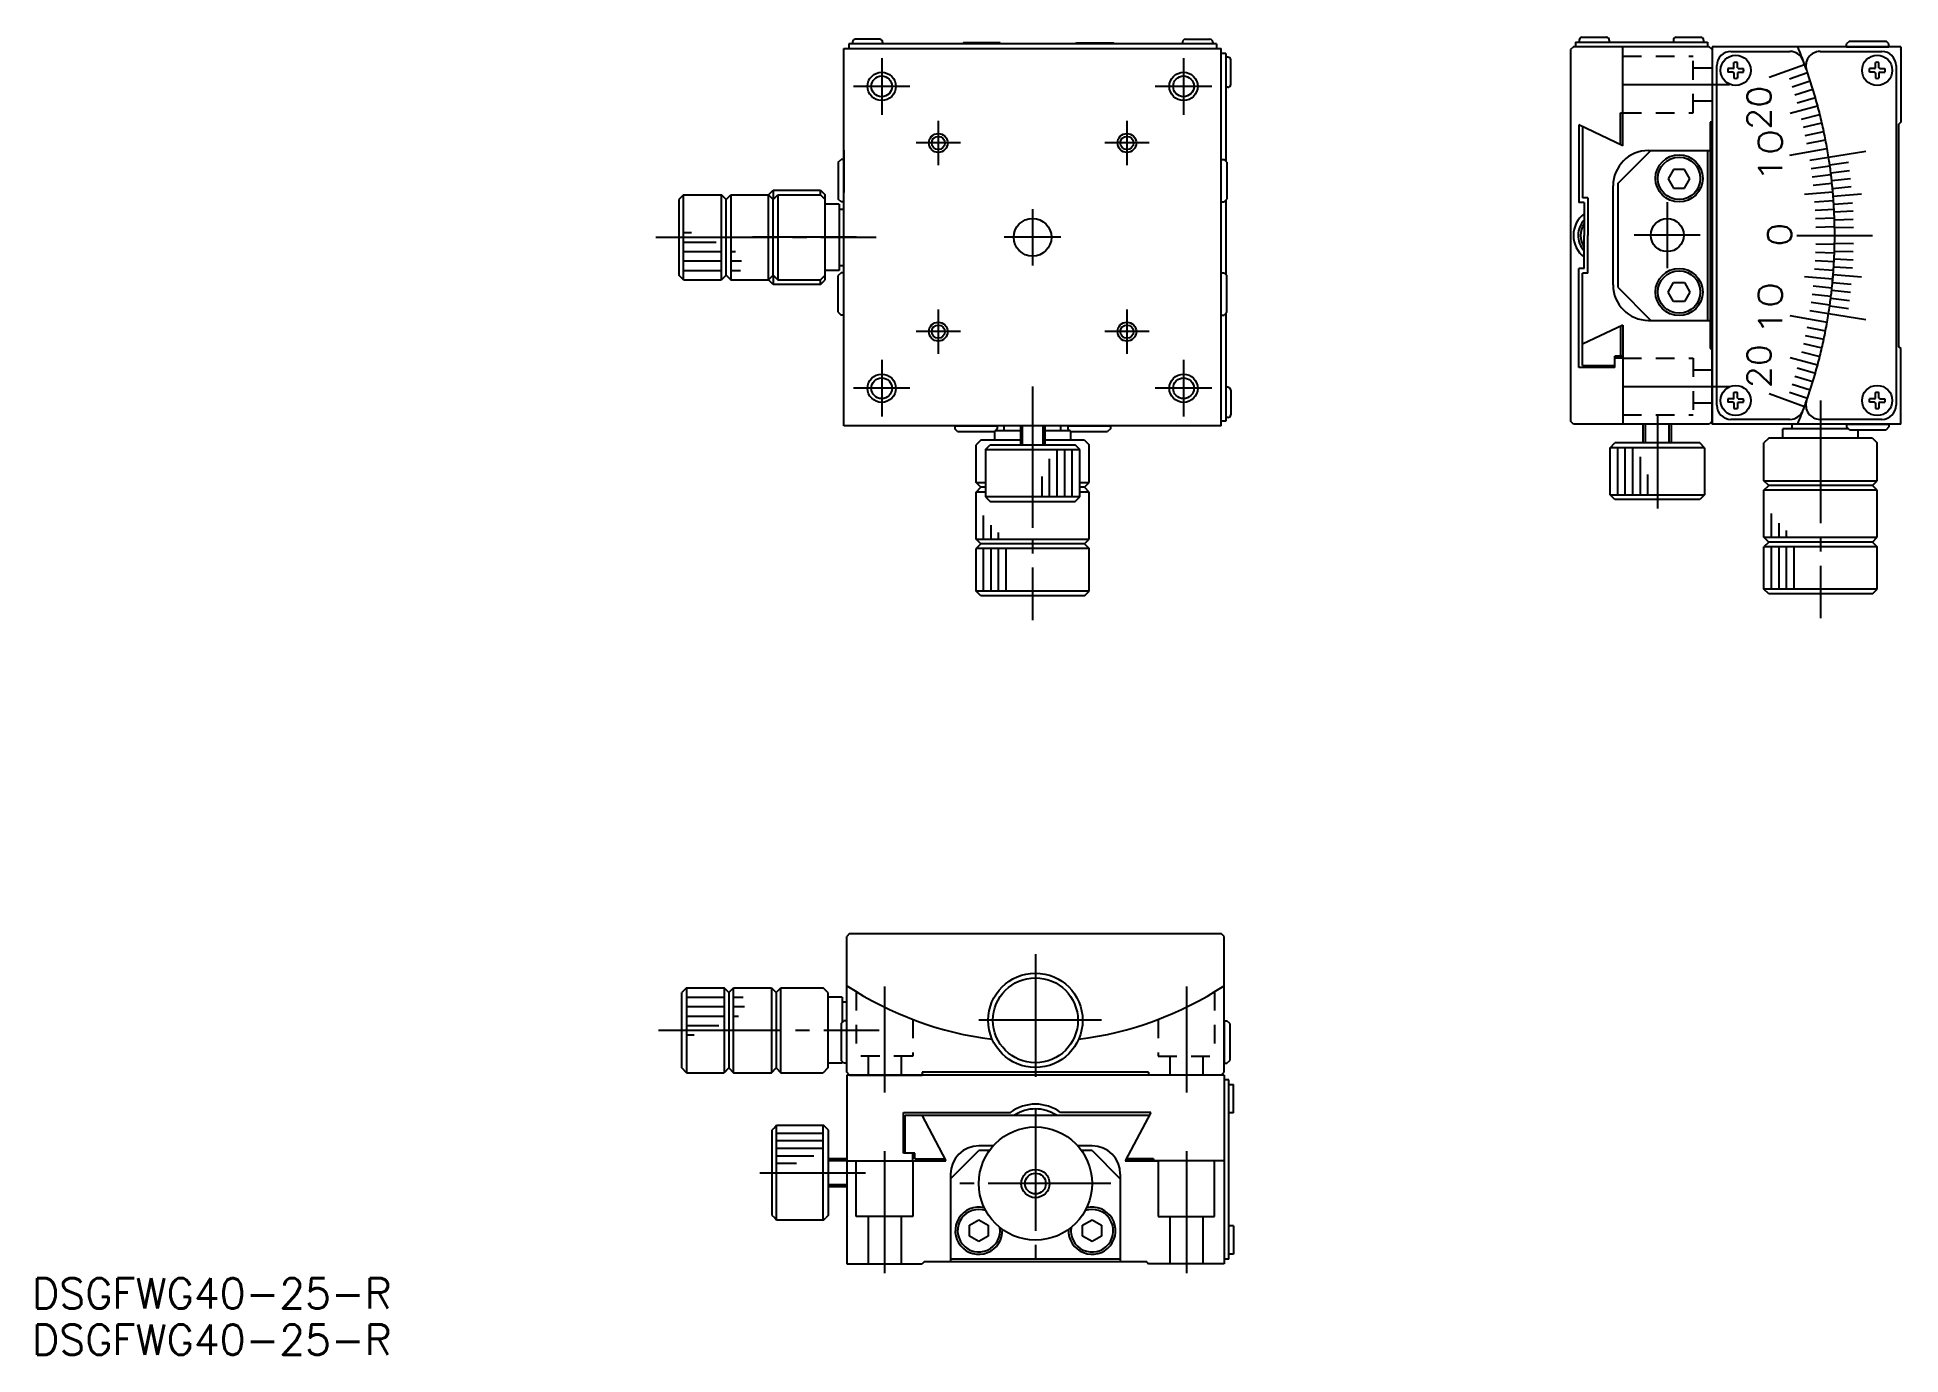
# Model space of a CAD drawing. Extents: x 266 to 463, y 174 to 314.
import ezdxf

# ---------------------------------------------------------------- set-up
doc = ezdxf.new("R2010")
doc.units = 0
doc.linetypes.add('CENTER', pattern=[17.5, 13, -1.5, 1.5, -1.5])
doc.linetypes.add('DASHED', pattern=[3.5, 2, -1.5])
doc.layers.get('0').update_dxf_attribs({"linetype": 'CONTINUOUS'})
doc.layers.add('CENTER', color=1, linetype='CENTER')
doc.styles.get("Standard").update_dxf_attribs({"font": 'txt.shx', "bigfont": '@extfont2.shx'})

msp = doc.modelspace()

# ---------------------------------------------------------------- linework, layer by layer
at = {"color": 7, "linetype": 'CONTINUOUS'}
for p, q in [((351.39, 272.88), (351.39, 312.88)), ((351.39, 312.88), (391.39, 312.88)), ((351.89, 313.38), (351.89, 312.88)), ((390.89, 313.38), (351.89, 313.38)), ((352.29, 313.58), (352.29, 313.38)), ((355.19, 313.88), (352.59, 313.88)), ((355.49, 313.58), (355.49, 313.38)), ((364.06, 313.48), (363.96, 313.38)), ((367.96, 313.48), (364.06, 313.48)), ((367.96, 313.48), (368.06, 313.38)), ((376.06, 313.48), (375.96, 313.38)), ((376.06, 313.48), (379.96, 313.48)), ((380.06, 313.38), (379.96, 313.48)), ((387.29, 313.58), (387.29, 313.38)), ((387.59, 313.88), (390.19, 313.88)), ((390.49, 313.58), (390.49, 313.38)), ((390.89, 313.38), (390.89, 312.88)), ((391.39, 272.88), (391.39, 312.88)), ((391.89, 312.38), (391.39, 312.38)), ((391.89, 312.38), (391.89, 300.93)), ((428.73, 313.08), (428.43, 312.78)), ((428.43, 312.78), (428.43, 273.38)), ((443.13, 313.08), (428.73, 313.08)), ((428.93, 313.58), (428.93, 313.08)), ((428.93, 313.58), (442.93, 313.58)), ((429.33, 313.78), (429.33, 313.58)), ((429.63, 314.08), (432.23, 314.08)), ((432.53, 313.78), (432.53, 313.58)), ((433.96, 302.58), (433.96, 313.08)), ((439.33, 313.78), (439.33, 313.58)), ((439.63, 314.08), (442.23, 314.08)), ((442.53, 313.78), (442.53, 313.58)), ((442.93, 313.58), (442.93, 313.08)), ((443.43, 312.78), (443.13, 313.08)), ((443.43, 313.08), (443.43, 273.08)), ((463.43, 313.08), (443.43, 313.08)), ((443.43, 312.78), (443.43, 305.08)), ((443.43, 312.78), (443.43, 312.46)), ((457.98, 313.68), (457.68, 313.38)), ((457.68, 313.08), (457.68, 313.38)), ((457.68, 313.08), (462.18, 313.08)), ((457.98, 313.68), (461.88, 313.68)), ((462.18, 313.38), (461.88, 313.68)), ((462.18, 313.08), (462.18, 313.38)), ((463.43, 312.78), (463.38, 312.83)), ((463.43, 313.08), (463.43, 305.08)), ((392.09, 311.98), (391.89, 311.98)), ((392.39, 309.08), (392.39, 311.68)), ((392.09, 308.78), (391.89, 308.78)), ((433.96, 302.58), (429.3, 304.79)), ((429.3, 304.79), (429.3, 296.58)), ((429.68, 304.61), (429.68, 297.08)), ((433.72, 302.7), (433.72, 306.08)), ((433.72, 306.08), (433.96, 306.08)), ((443.23, 305.08), (443.23, 281.08)), ((443.43, 305.08), (443.23, 305.08)), ((463.23, 304.88), (463.43, 305.08)), ((463.43, 305.08), (463.23, 304.88)), ((463.23, 281.28), (463.23, 304.88)), ((350.79, 300.83), (351.09, 301.13)), ((350.79, 300.83), (350.79, 296.93)), ((351.39, 301.13), (351.09, 301.13)), ((351.39, 302.13), (351.39, 297.63)), ((391.39, 301.13), (391.69, 301.13)), ((391.99, 300.83), (391.69, 301.13)), ((391.99, 300.83), (391.99, 296.93)), ((433.43, 298.58), (436.93, 302.08)), ((436.68, 302.08), (443.23, 302.08)), ((442.93, 302.08), (442.93, 284.08)), ((432.93, 287.83), (432.93, 298.33)), ((433.43, 298.58), (433.43, 287.58)), ((439.35, 300.08), (438.77, 299.08)), ((438.77, 299.08), (439.35, 298.08)), ((440.51, 300.08), (439.35, 300.08)), ((441.08, 299.08), (440.51, 300.08)), ((440.51, 298.08), (441.08, 299.08)), ((334.39, 297.38), (333.89, 296.88)), ((333.89, 296.88), (333.89, 288.88)), ((334.39, 297.38), (338.39, 297.38)), ((334.39, 288.38), (334.39, 297.38)), ((338.39, 288.38), (338.39, 297.38)), ((338.89, 296.88), (338.39, 297.38)), ((338.89, 296.88), (339.39, 297.38)), ((338.89, 288.88), (338.89, 296.88)), ((339.39, 297.38), (343.39, 297.38)), ((339.39, 297.38), (339.39, 288.38)), ((343.39, 297.38), (343.89, 297.88)), ((343.39, 288.38), (343.39, 297.38)), ((343.39, 297.38), (343.89, 296.88)), ((343.39, 288.38), (343.39, 297.38)), ((343.89, 297.88), (348.89, 297.88)), ((343.89, 296.88), (344.39, 297.38)), ((343.89, 288.88), (343.89, 296.88)), ((344.39, 297.38), (344.39, 288.38)), ((344.39, 297.38), (348.89, 297.38)), ((348.89, 297.88), (349.39, 297.38)), ((349.39, 296.88), (348.89, 297.38)), ((349.39, 288.38), (349.39, 297.38)), ((349.39, 288.88), (349.39, 296.88)), ((350.89, 296.38), (349.39, 296.38)), ((351.09, 296.63), (350.79, 296.93)), ((350.89, 296.38), (350.89, 289.38)), ((351.39, 296.63), (351.09, 296.63)), ((391.39, 296.63), (391.69, 296.63)), ((391.69, 296.63), (391.99, 296.93)), ((391.89, 296.83), (391.89, 288.93)), ((429.87, 296.58), (429.3, 296.58)), ((430.24, 297.08), (429.68, 297.08)), ((429.87, 296.58), (429.87, 293.08)), ((430.24, 297.08), (430.24, 293.08)), ((439.35, 298.08), (440.51, 298.08)), ((350.89, 295.88), (351.39, 295.88)), ((429.87, 289.58), (429.87, 293.08)), ((430.24, 289.08), (430.24, 293.08)), ((334.39, 288.38), (333.89, 288.88)), ((338.89, 288.88), (338.39, 288.38)), ((338.89, 288.88), (339.39, 288.38)), ((343.39, 288.38), (343.89, 288.88)), ((343.89, 288.88), (344.39, 288.38)), ((349.39, 288.88), (348.89, 288.38)), ((350.89, 289.38), (349.39, 289.38)), ((351.09, 289.13), (350.79, 288.83)), ((350.79, 284.93), (350.79, 288.83)), ((350.89, 289.88), (351.39, 289.88)), ((351.39, 289.13), (351.09, 289.13)), ((391.39, 289.13), (391.69, 289.13)), ((391.69, 289.13), (391.99, 288.83)), ((391.99, 284.93), (391.99, 288.83)), ((429.3, 279.08), (429.3, 289.58)), ((429.87, 289.58), (429.3, 289.58)), ((429.68, 279.28), (429.68, 289.08)), ((430.24, 289.08), (429.68, 289.08)), ((334.39, 288.38), (338.39, 288.38)), ((339.39, 288.38), (343.39, 288.38)), ((343.89, 287.88), (343.39, 288.38)), ((348.89, 287.88), (343.89, 287.88)), ((344.39, 288.38), (348.89, 288.38)), ((348.89, 287.88), (349.39, 288.38)), ((351.39, 283.63), (351.39, 288.13)), ((433.43, 287.58), (436.93, 284.08)), ((438.77, 287.08), (439.35, 288.08)), ((439.35, 286.08), (438.77, 287.08)), ((439.35, 288.08), (440.51, 288.08)), ((440.51, 288.08), (441.08, 287.08)), ((441.08, 287.08), (440.51, 286.08)), ((350.79, 284.93), (351.09, 284.63)), ((351.39, 284.63), (351.09, 284.63)), ((391.39, 284.63), (391.69, 284.63)), ((391.99, 284.93), (391.69, 284.63)), ((391.89, 284.83), (391.89, 273.38)), ((440.51, 286.08), (439.35, 286.08)), ((433.96, 283.58), (429.68, 281.56)), ((433.72, 283.47), (433.72, 280.28)), ((433.96, 283.58), (433.96, 273.08)), ((436.68, 284.08), (443.23, 284.08)), ((443.23, 281.08), (443.43, 281.08)), ((443.43, 273.38), (443.43, 281.08)), ((463.43, 281.08), (463.23, 281.28)), ((463.23, 281.28), (463.43, 281.08)), ((463.43, 273.08), (463.43, 281.08)), ((433.12, 279.08), (429.3, 279.08)), ((429.68, 279.28), (433.12, 279.28)), ((433.12, 279.08), (433.12, 280.28)), ((433.96, 280.28), (433.12, 280.28)), ((433.96, 280.08), (433.12, 280.08)), ((392.09, 276.98), (391.89, 276.98)), ((392.39, 276.68), (392.39, 274.08)), ((391.39, 272.88), (351.39, 272.88)), ((363.14, 272.88), (363.14, 272.58)), ((363.14, 272.88), (367.64, 272.88)), ((367.64, 272.88), (367.64, 272.58)), ((368.39, 272.38), (368.39, 272.88)), ((370.09, 272.88), (370.09, 270.88)), ((372.69, 272.88), (372.69, 270.88)), ((374.39, 272.38), (374.39, 272.88)), ((375.14, 272.88), (375.14, 272.58)), ((375.14, 272.88), (379.64, 272.88)), ((379.64, 272.88), (379.64, 272.58)), ((391.89, 273.38), (391.39, 273.38)), ((392.09, 273.78), (391.89, 273.78)), ((428.73, 273.08), (428.43, 273.38)), ((443.13, 273.08), (428.73, 273.08)), ((436.13, 271.08), (436.13, 273.08)), ((439.13, 271.08), (439.13, 273.08)), ((443.43, 273.38), (443.13, 273.08)), ((443.43, 273.08), (443.43, 273.71)), ((463.43, 273.08), (443.43, 273.08)), ((451.93, 272.58), (451.93, 273.08)), ((452.51, 273.08), (452.4, 273.08)), ((457.68, 273.08), (457.68, 272.78)), ((457.68, 273.08), (462.18, 273.08)), ((457.98, 272.48), (457.68, 272.78)), ((462.18, 272.78), (461.88, 272.48)), ((462.18, 273.08), (462.18, 272.78)), ((463.43, 273.38), (463.38, 273.33)), ((363.44, 272.28), (363.14, 272.58)), ((363.44, 272.28), (367.34, 272.28)), ((365.89, 271.38), (365.39, 270.88)), ((365.39, 266.88), (365.39, 270.88)), ((370.09, 271.38), (365.89, 271.38)), ((366.39, 270.38), (366.89, 270.88)), ((366.89, 270.88), (375.89, 270.88)), ((367.39, 272.33), (367.34, 272.28)), ((367.39, 271.38), (367.39, 272.38)), ((370.09, 272.38), (367.39, 272.38)), ((367.64, 272.58), (367.44, 272.38)), ((375.39, 272.38), (372.69, 272.38)), ((376.89, 271.38), (372.69, 271.38)), ((375.34, 272.38), (375.14, 272.58)), ((375.39, 272.38), (375.39, 271.38)), ((375.44, 272.28), (375.39, 272.33)), ((375.44, 272.28), (379.34, 272.28)), ((376.39, 270.38), (375.89, 270.88)), ((376.89, 271.38), (377.39, 270.88)), ((377.39, 266.88), (377.39, 270.88)), ((379.64, 272.58), (379.34, 272.28)), ((432.63, 270.58), (433.13, 271.08)), ((442.13, 271.08), (433.13, 271.08)), ((442.63, 270.58), (442.13, 271.08)), ((449.43, 271.58), (448.93, 271.08)), ((448.93, 267.08), (448.93, 271.08)), ((460.43, 271.58), (449.43, 271.58)), ((450.93, 271.58), (450.93, 272.58)), ((457.88, 272.58), (450.93, 272.58)), ((457.98, 272.48), (461.88, 272.48)), ((458.93, 271.58), (458.93, 272.48)), ((460.43, 271.58), (460.93, 271.08)), ((460.93, 267.08), (460.93, 271.08)), ((366.39, 270.38), (366.39, 265.38)), ((376.39, 265.38), (376.39, 270.38)), ((432.63, 265.58), (432.63, 270.58)), ((442.63, 270.58), (442.63, 265.58)), ((365.89, 266.38), (365.39, 266.88)), ((376.89, 266.38), (377.39, 266.88)), ((449.43, 266.58), (448.93, 267.08)), ((460.43, 266.58), (460.93, 267.08)), ((365.39, 265.88), (365.89, 266.38)), ((365.39, 260.88), (365.39, 265.88)), ((366.39, 266.38), (365.89, 266.38)), ((366.39, 265.38), (366.89, 264.88)), ((366.89, 264.88), (375.89, 264.88)), ((375.89, 264.88), (376.39, 265.38)), ((376.89, 266.38), (376.39, 266.38)), ((377.39, 265.88), (376.89, 266.38)), ((377.39, 260.88), (377.39, 265.88)), ((433.13, 265.08), (432.63, 265.58)), ((442.13, 265.08), (433.13, 265.08)), ((442.63, 265.58), (442.13, 265.08)), ((448.93, 266.08), (449.43, 266.58)), ((448.93, 261.08), (448.93, 266.08)), ((460.43, 266.58), (449.43, 266.58)), ((460.93, 266.08), (460.43, 266.58)), ((460.93, 261.08), (460.93, 266.08)), ((365.89, 260.38), (365.39, 260.88)), ((376.89, 260.38), (377.39, 260.88)), ((449.43, 260.58), (448.93, 261.08)), ((460.43, 260.58), (460.93, 261.08)), ((365.89, 260.38), (365.39, 259.88)), ((365.39, 255.38), (365.39, 259.88)), ((376.89, 260.38), (365.89, 260.38)), ((376.89, 260.38), (377.39, 259.88)), ((377.39, 255.38), (377.39, 259.88)), ((449.43, 260.58), (448.93, 260.08)), ((448.93, 255.58), (448.93, 260.08)), ((460.43, 260.58), (449.43, 260.58)), ((460.43, 260.58), (460.93, 260.08)), ((460.93, 255.58), (460.93, 260.08)), ((365.89, 254.88), (365.39, 255.38)), ((376.89, 254.88), (365.89, 254.88)), ((376.89, 254.88), (377.39, 255.38)), ((449.43, 255.08), (448.93, 255.58)), ((460.43, 255.08), (449.43, 255.08)), ((460.43, 255.08), (460.93, 255.58)), ((351.99, 219.08), (351.69, 218.78)), ((351.69, 204.38), (351.69, 218.78)), ((351.99, 219.08), (391.39, 219.08)), ((391.69, 218.78), (391.39, 219.08)), ((391.69, 204.38), (391.69, 218.78)), ((334.69, 213.33), (334.19, 212.83)), ((334.19, 204.83), (334.19, 212.83)), ((334.69, 213.33), (338.69, 213.33)), ((334.69, 213.33), (334.69, 204.33)), ((338.69, 213.33), (338.69, 204.33)), ((339.19, 212.83), (338.69, 213.33)), ((339.19, 212.83), (339.69, 213.33)), ((339.19, 212.83), (339.19, 204.83)), ((339.69, 213.33), (343.69, 213.33)), ((339.69, 204.33), (339.69, 213.33)), ((343.69, 213.33), (343.69, 204.33)), ((343.69, 213.33), (344.19, 212.83)), ((344.19, 212.83), (344.69, 213.33)), ((344.19, 212.83), (344.19, 204.83)), ((344.69, 204.33), (344.69, 213.33)), ((344.69, 213.33), (349.19, 213.33)), ((349.69, 212.83), (349.19, 213.33)), ((349.69, 212.83), (349.69, 204.83)), ((351.19, 212.33), (349.69, 212.33)), ((351.19, 212.33), (351.19, 209.63)), ((351.19, 211.83), (351.69, 211.83)), ((351.09, 209.53), (351.39, 209.83)), ((351.09, 209.53), (351.09, 205.63)), ((351.69, 209.83), (351.39, 209.83)), ((391.69, 209.83), (391.99, 209.83)), ((391.69, 209.83), (391.69, 205.33)), ((392.29, 209.53), (391.99, 209.83)), ((392.29, 209.53), (392.29, 205.63)), ((351.39, 205.33), (351.09, 205.63)), ((351.19, 205.53), (351.19, 205.33)), ((391.99, 205.33), (392.29, 205.63)), ((334.69, 204.33), (334.19, 204.83)), ((334.69, 204.33), (338.69, 204.33)), ((339.19, 204.83), (338.69, 204.33)), ((339.19, 204.83), (339.69, 204.33)), ((339.69, 204.33), (343.69, 204.33)), ((343.69, 204.33), (344.19, 204.83)), ((344.19, 204.83), (344.69, 204.33)), ((344.69, 204.33), (349.19, 204.33)), ((349.69, 204.83), (349.19, 204.33)), ((351.19, 205.33), (349.69, 205.33)), ((351.69, 205.33), (351.39, 205.33)), ((351.99, 204.08), (351.69, 204.38)), ((391.69, 204.08), (351.69, 204.08)), ((351.69, 204.08), (351.69, 184.08)), ((351.99, 204.08), (359.69, 204.08)), ((359.69, 204.38), (359.69, 204.08)), ((383.69, 204.38), (359.69, 204.38)), ((383.69, 204.38), (383.69, 204.08)), ((391.39, 204.08), (383.69, 204.08)), ((391.39, 204.08), (391.69, 204.38)), ((391.69, 205.33), (391.99, 205.33)), ((391.69, 204.08), (391.69, 184.08)), ((392.19, 203.58), (391.69, 203.58)), ((392.19, 184.58), (392.19, 203.58)), ((392.19, 203.08), (392.69, 203.08)), ((392.69, 200.08), (392.69, 203.08)), ((357.69, 200.12), (369.03, 200.12)), ((357.69, 195.8), (357.69, 200.12)), ((357.89, 199.82), (383.73, 199.82)), ((357.89, 195.8), (357.89, 199.82)), ((359.65, 199.82), (362.19, 195)), ((383.91, 200.12), (374.36, 200.12)), ((383.91, 200.12), (381.19, 195)), ((392.69, 200.08), (392.19, 200.08)), ((344.05, 198.53), (343.75, 198.23)), ((343.75, 198.23), (343.75, 189.23)), ((344.25, 198.73), (344.05, 198.53)), ((349.25, 198.73), (344.25, 198.73)), ((349.45, 198.53), (349.25, 198.73)), ((349.75, 198.23), (349.45, 198.53)), ((349.75, 189.23), (349.75, 198.23)), ((358.89, 195.8), (357.69, 195.8)), ((358.69, 195), (358.69, 195.8)), ((358.89, 195.2), (358.89, 195.8)), ((362.69, 193.08), (365.69, 196.08)), ((367.22, 196.58), (365.69, 196.58)), ((366.82, 196.08), (365.69, 196.08)), ((377.69, 196.58), (376.16, 196.58)), ((377.69, 196.08), (376.57, 196.08)), ((377.69, 196.08), (380.69, 193.08)), ((349.75, 194.98), (349.75, 195.23)), ((349.75, 195.23), (351.69, 195.23)), ((351.69, 195), (362.19, 195)), ((358.89, 195.2), (362.08, 195.2)), ((391.69, 195), (381.19, 195)), ((381.19, 195), (384.69, 195)), ((381.19, 195), (381.19, 195)), ((384.19, 195.2), (381.31, 195.2)), ((384.19, 195.2), (384.19, 195)), ((349.75, 192.23), (349.75, 192.48)), ((351.69, 192.23), (349.75, 192.23)), ((362.69, 193.58), (362.69, 184.28)), ((380.69, 193.58), (380.69, 184.28)), ((343.75, 189.23), (344.05, 188.93)), ((344.05, 188.93), (344.25, 188.73)), ((344.25, 188.73), (349.25, 188.73)), ((349.25, 188.73), (349.45, 188.93)), ((349.75, 189.23), (349.45, 188.93)), ((364.69, 188.16), (365.69, 188.74)), ((364.69, 187), (364.69, 188.16)), ((365.69, 188.74), (366.69, 188.16)), ((366.69, 188.16), (366.69, 187)), ((376.69, 188.16), (377.69, 188.74)), ((376.69, 187), (376.69, 188.16)), ((377.69, 188.74), (378.69, 188.16)), ((378.69, 188.16), (378.69, 187)), ((392.69, 188.08), (392.19, 188.08)), ((392.69, 188.08), (392.69, 185.08)), ((365.69, 186.43), (364.69, 187)), ((366.69, 187), (365.69, 186.43)), ((377.69, 186.43), (376.69, 187)), ((378.69, 187), (377.69, 186.43)), ((351.69, 184.08), (359.69, 184.08)), ((359.89, 184.28), (359.69, 184.08)), ((383.49, 184.28), (359.89, 184.28)), ((380.69, 184.58), (362.69, 184.58)), ((383.49, 184.28), (383.69, 184.08)), ((391.69, 184.08), (383.69, 184.08)), ((392.19, 184.58), (391.69, 184.58)), ((392.69, 185.08), (392.19, 185.08))]:
    msp.add_line(p, q, dxfattribs=at)
at = {"color": 3, "linetype": 'CONTINUOUS'}
for p, q in [((445.43, 312.58), (451.68, 312.58)), ((452.51, 313.08), (452.4, 313.08)), ((454.87, 312.58), (461.43, 312.58)), ((443.93, 275.08), (443.93, 311.08)), ((445.65, 310.77), (445.1, 310.76)), ((445.65, 310.39), (445.1, 310.4)), ((445.65, 310.77), (445.72, 310.8)), ((445.65, 310.39), (445.72, 310.36)), ((445.74, 310.84), (445.72, 310.8)), ((445.74, 310.33), (445.72, 310.36)), ((445.74, 310.84), (445.75, 311.42)), ((445.74, 310.33), (445.75, 309.75)), ((446.12, 310.84), (446.11, 311.42)), ((446.12, 310.33), (446.11, 309.75)), ((446.12, 310.84), (446.14, 310.8)), ((446.12, 310.33), (446.14, 310.36)), ((446.2, 310.77), (446.14, 310.8)), ((446.2, 310.39), (446.14, 310.36)), ((446.2, 310.77), (446.76, 310.76)), ((446.2, 310.39), (446.76, 310.4)), ((449.47, 309.84), (453.23, 311.21)), ((451.65, 309.69), (453.54, 310.34)), ((460.65, 310.77), (460.1, 310.76)), ((460.65, 310.39), (460.1, 310.4)), ((460.65, 310.77), (460.72, 310.8)), ((460.65, 310.39), (460.72, 310.36)), ((460.74, 310.84), (460.72, 310.8)), ((460.74, 310.33), (460.72, 310.36)), ((460.74, 310.84), (460.75, 311.42)), ((460.74, 310.33), (460.75, 309.75)), ((461.12, 310.84), (461.11, 311.42)), ((461.12, 310.33), (461.11, 309.75)), ((461.12, 310.84), (461.14, 310.8)), ((461.12, 310.33), (461.14, 310.36)), ((461.2, 310.77), (461.14, 310.8)), ((461.2, 310.39), (461.14, 310.36)), ((461.2, 310.77), (461.76, 310.76)), ((461.2, 310.39), (461.76, 310.4)), ((462.93, 311.08), (462.93, 275.08)), ((451.93, 308.84), (453.83, 309.46)), ((452.2, 308), (454.11, 308.58)), ((451.72, 306.03), (454.62, 306.8)), ((452.45, 307.14), (454.38, 307.69)), ((452.91, 305.42), (454.85, 305.91)), ((453.12, 304.56), (455.07, 305.01)), ((451.68, 301.59), (455.62, 302.29)), ((453.31, 303.69), (455.27, 304.1)), ((453.49, 302.82), (455.45, 303.2)), ((453.8, 301.06), (455.78, 301.38)), ((453.93, 300.18), (455.91, 300.46)), ((455.78, 301.38), (459.73, 302)), ((455.9, 300.55), (457.88, 300.83)), ((454.05, 299.3), (456.03, 299.54)), ((454.15, 298.42), (456.14, 298.62)), ((456.01, 299.73), (457.99, 299.98)), ((456.11, 298.9), (458.1, 299.12)), ((343.89, 297.88), (343.89, 296.88)), ((343.89, 297.08), (344.09, 297.08)), ((348.89, 297.38), (348.89, 297.88)), ((453.24, 297.44), (456.23, 297.7)), ((454.3, 296.64), (456.3, 296.78)), ((456.19, 298.07), (458.18, 298.26)), ((456.26, 297.24), (459.26, 297.48)), ((456.32, 296.41), (458.32, 296.54)), ((454.36, 295.75), (456.36, 295.86)), ((454.4, 294.86), (456.4, 294.93)), ((456.37, 295.58), (458.37, 295.68)), ((456.4, 294.75), (458.4, 294.81)), ((334.39, 293.38), (335.21, 293.38)), ((452.43, 293.08), (456.43, 293.08)), ((454.42, 293.97), (456.42, 294.01)), ((456.42, 293.92), (458.42, 293.95)), ((456.43, 293.08), (460.43, 293.08)), ((334.39, 292.38), (337.83, 292.38)), ((334.39, 291.38), (338.39, 291.38)), ((339.39, 291.38), (339.9, 291.38)), ((454.4, 291.3), (456.4, 291.23)), ((454.42, 292.19), (456.42, 292.16)), ((456.37, 290.59), (458.37, 290.49)), ((456.4, 291.42), (458.4, 291.36)), ((456.42, 292.25), (458.42, 292.22)), ((334.39, 290.38), (338.39, 290.38)), ((334.39, 289.38), (338.39, 289.38)), ((339.39, 290.38), (340.54, 290.38)), ((339.39, 289.38), (340.42, 289.38)), ((343.89, 288.88), (343.89, 287.88)), ((453.24, 288.73), (456.23, 288.47)), ((454.3, 289.53), (456.3, 289.39)), ((454.36, 290.42), (456.36, 290.31)), ((456.26, 288.93), (459.26, 288.69)), ((456.32, 289.76), (458.32, 289.63)), ((348.89, 287.88), (348.89, 288.38)), ((454.05, 286.87), (456.03, 286.63)), ((454.15, 287.75), (456.14, 287.54)), ((456.11, 287.27), (458.1, 287.05)), ((456.19, 288.1), (458.18, 287.91)), ((451.68, 284.58), (455.62, 283.88)), ((453.8, 285.11), (455.78, 284.79)), ((453.93, 285.99), (455.91, 285.71)), ((455.78, 284.79), (459.73, 284.17)), ((455.9, 285.62), (457.88, 285.34)), ((456.01, 286.44), (457.99, 286.19)), ((453.49, 283.35), (455.45, 282.97)), ((452.91, 280.75), (454.85, 280.26)), ((453.12, 281.61), (455.07, 281.16)), ((453.31, 282.48), (455.27, 282.07)), ((451.72, 280.14), (454.62, 279.37)), ((452.45, 279.03), (454.38, 278.48)), ((451.93, 277.32), (453.83, 276.71)), ((452.2, 278.17), (454.11, 277.59)), ((445.65, 275.77), (445.1, 275.76)), ((445.65, 275.39), (445.1, 275.4)), ((445.65, 275.77), (445.72, 275.8)), ((445.65, 275.39), (445.72, 275.36)), ((445.74, 275.84), (445.72, 275.8)), ((445.74, 275.33), (445.72, 275.36)), ((445.74, 275.84), (445.75, 276.42)), ((445.74, 275.33), (445.75, 274.75)), ((446.12, 275.84), (446.11, 276.42)), ((446.12, 275.33), (446.11, 274.75)), ((446.12, 275.84), (446.14, 275.8)), ((446.12, 275.33), (446.14, 275.36)), ((446.2, 275.77), (446.14, 275.8)), ((446.2, 275.39), (446.14, 275.36)), ((446.2, 275.77), (446.76, 275.76)), ((446.2, 275.39), (446.76, 275.4)), ((449.47, 276.33), (453.23, 274.96)), ((451.65, 276.48), (453.54, 275.83)), ((460.65, 275.77), (460.1, 275.76)), ((460.65, 275.39), (460.1, 275.4)), ((460.65, 275.77), (460.72, 275.8)), ((460.65, 275.39), (460.72, 275.36)), ((460.74, 275.84), (460.72, 275.8)), ((460.74, 275.33), (460.72, 275.36)), ((460.74, 275.84), (460.75, 276.42)), ((460.74, 275.33), (460.75, 274.75)), ((461.12, 275.84), (461.11, 276.42)), ((461.12, 275.33), (461.11, 274.75)), ((461.12, 275.84), (461.14, 275.8)), ((461.12, 275.33), (461.14, 275.36)), ((461.2, 275.77), (461.14, 275.8)), ((461.2, 275.39), (461.14, 275.36)), ((461.2, 275.77), (461.76, 275.76)), ((461.2, 275.39), (461.76, 275.4)), ((370.29, 272.88), (370.29, 270.88)), ((372.49, 272.88), (372.49, 270.88)), ((436.38, 271.08), (436.38, 273.08)), ((438.88, 271.08), (438.88, 273.08)), ((451.68, 273.58), (445.43, 273.58)), ((452.51, 273.08), (452.4, 273.08)), ((461.43, 273.58), (454.87, 273.58)), ((366.39, 270.38), (376.39, 270.38)), ((373.19, 265.38), (373.19, 269.4)), ((373.99, 265.38), (373.99, 270.38)), ((374.79, 265.38), (374.79, 270.38)), ((375.59, 265.38), (375.59, 270.38)), ((442.63, 270.58), (432.63, 270.58)), ((433.43, 265.58), (433.43, 270.58)), ((434.23, 265.58), (434.23, 270.58)), ((435.03, 265.58), (435.03, 270.58)), ((435.83, 265.58), (435.83, 269.6)), ((365.39, 266.88), (366.39, 266.88)), ((372.39, 265.38), (372.39, 267.53)), ((376.39, 266.88), (377.39, 266.88)), ((436.63, 265.58), (436.63, 267.73)), ((448.93, 267.08), (460.93, 267.08)), ((366.39, 265.88), (365.39, 265.88)), ((376.39, 265.38), (366.39, 265.38)), ((377.39, 265.88), (376.39, 265.88)), ((432.63, 265.58), (442.63, 265.58)), ((460.93, 266.08), (448.93, 266.08)), ((366.19, 260.88), (366.19, 263.4)), ((449.73, 261.08), (449.73, 263.6)), ((365.39, 260.88), (377.39, 260.88)), ((366.99, 260.88), (366.99, 262.37)), ((367.79, 260.88), (367.79, 261.59)), ((448.93, 261.08), (460.93, 261.08)), ((450.53, 261.08), (450.53, 262.57)), ((451.33, 261.08), (451.33, 261.79)), ((377.39, 259.88), (365.39, 259.88)), ((366.19, 255.38), (366.19, 259.88)), ((366.99, 255.38), (366.99, 259.88)), ((367.79, 255.38), (367.79, 259.88)), ((368.59, 255.38), (368.59, 259.88)), ((460.93, 260.08), (448.93, 260.08)), ((449.73, 255.58), (449.73, 260.08)), ((450.53, 255.58), (450.53, 260.08)), ((451.33, 255.58), (451.33, 260.08)), ((452.13, 255.58), (452.13, 260.08)), ((377.39, 255.38), (365.39, 255.38)), ((460.93, 255.58), (448.93, 255.58)), ((334.69, 212.33), (338.69, 212.33)), ((339.69, 212.33), (340.72, 212.33)), ((334.69, 211.33), (338.69, 211.33)), ((334.69, 210.33), (338.69, 210.33)), ((339.69, 211.33), (340.84, 211.33)), ((339.69, 210.33), (340.2, 210.33)), ((334.69, 209.33), (338.13, 209.33)), ((334.69, 208.33), (335.51, 208.33)), ((344.19, 198.73), (344.19, 188.73)), ((344.19, 197.93), (349.19, 197.93)), ((349.19, 188.73), (349.19, 198.73)), ((344.19, 197.13), (349.19, 197.13)), ((344.19, 196.33), (349.19, 196.33)), ((344.19, 195.53), (348.21, 195.53)), ((344.19, 194.73), (346.34, 194.73)), ((351.69, 194.98), (349.75, 194.98)), ((352.69, 189.08), (352.69, 195)), ((358.69, 195), (358.69, 189.08)), ((381.19, 195), (381.19, 195)), ((384.69, 195), (384.69, 189.08)), ((390.69, 189.08), (390.69, 195)), ((349.75, 192.48), (351.69, 192.48)), ((358.69, 189.08), (352.69, 189.08)), ((353.94, 189.08), (353.94, 184.08)), ((357.44, 189.08), (357.44, 184.08)), ((384.69, 189.08), (390.69, 189.08)), ((385.94, 189.08), (385.94, 184.08)), ((389.44, 189.08), (389.44, 184.08))]:
    msp.add_line(p, q, dxfattribs=at)
at = {"color": 3, "linetype": 'DASHED'}
for p, q in [((433.96, 312.08), (441.43, 312.08)), ((441.43, 306.08), (441.43, 312.08)), ((441.43, 310.83), (443.43, 310.83)), ((441.43, 307.33), (443.43, 307.33)), ((433.96, 306.08), (441.43, 306.08)), ((433.96, 280.08), (441.43, 280.08)), ((441.43, 280.08), (441.43, 274.08)), ((441.43, 278.83), (443.43, 278.83)), ((441.43, 275.33), (443.43, 275.33)), ((433.96, 274.08), (441.43, 274.08)), ((352.69, 212.92), (352.69, 206.08)), ((390.69, 212.92), (390.69, 206.08)), ((358.69, 209.98), (358.69, 206.08)), ((384.69, 209.98), (384.69, 206.08)), ((358.69, 206.08), (352.69, 206.08)), ((353.94, 206.08), (353.94, 204.08)), ((357.44, 206.08), (357.44, 204.08)), ((384.69, 206.08), (390.69, 206.08)), ((385.94, 206.08), (385.94, 204.08)), ((389.44, 206.08), (389.44, 204.08))]:
    msp.add_line(p, q, dxfattribs=at)
at = {"color": 3, "linetype": 'CONTINUOUS'}
for centre, radius in [((445.93, 310.58), 1.6), ((460.93, 310.58), 1.6), ((355.39, 308.88), 1.5), ((387.39, 308.88), 1.5), ((361.39, 302.88), 1), ((361.39, 302.88), 0.7), ((381.39, 302.88), 1), ((381.39, 302.88), 0.7), ((361.39, 282.88), 1), ((361.39, 282.88), 0.7), ((381.39, 282.88), 1), ((381.39, 282.88), 0.7), ((355.39, 276.88), 1.5), ((387.39, 276.88), 1.5), ((445.93, 275.58), 1.6), ((460.93, 275.58), 1.6), ((371.69, 209.88), 4.5), ((371.69, 192.58), 1.5)]:
    msp.add_circle(centre, radius, dxfattribs=at)
at = {"color": 7, "linetype": 'CONTINUOUS'}
for centre, radius in [((355.39, 308.88), 1.1), ((387.39, 308.88), 1.1), ((439.93, 299.13), 2.5), ((439.93, 299.13), 2.25), ((371.39, 292.88), 2), ((438.68, 293.11), 1.75), ((439.93, 287.08), 2.5), ((439.93, 287.08), 2.25), ((355.39, 276.88), 1.1), ((387.39, 276.88), 1.1), ((371.69, 209.88), 5), ((371.69, 192.58), 6), ((371.69, 192.58), 1.1)]:
    msp.add_circle(centre, radius, dxfattribs=at)
for centre, radius, start, end in [((352.59, 313.58), 0.3, 90, 180), ((355.19, 313.58), 0.3, 0, 90), ((387.59, 313.58), 0.3, 90, 180), ((390.19, 313.58), 0.3, 0, 90), ((429.63, 313.78), 0.3, 90, 180), ((432.23, 313.78), 0.3, 0, 90), ((439.63, 313.78), 0.3, 90, 180), ((442.23, 313.78), 0.3, 0, 90), ((392.09, 311.68), 0.3, 0, 90), ((392.09, 309.08), 0.3, 270, 0), ((436.68, 298.33), 3.75, 90, 180), ((431.63, 293.08), 2.9, 127.4289, 232.5711), ((436.68, 287.83), 3.75, 180, 270), ((392.09, 276.68), 0.3, 0, 90), ((392.09, 274.08), 0.3, 270, 0), ((371.69, 244.08), 36.5, 236.7738, 262.7957), ((371.69, 244.08), 36.5, 277.2043, 303.2262), ((371.69, 196.49), 4.5, 53.689, 126.311), ((365.69, 193.58), 3, 90, 180), ((377.69, 193.58), 3, 0, 90), ((365.69, 187.58), 2.5, 76.6535, 2.9577), ((365.69, 187.58), 2.25, 71.0063, 8.6048), ((377.69, 187.58), 2.5, 177.0423, 103.3465), ((377.69, 187.58), 2.25, 171.3952, 108.9937)]:
    msp.add_arc(centre, radius, start, end, dxfattribs=at)
at = {"color": 3, "linetype": 'CONTINUOUS'}
for centre, radius, start, end in [((445.43, 311.08), 1.5, 90, 180), ((451.68, 311.08), 1.5, 20.4553, 90), ((403.43, 293.09), 53, 19.2833, 22.1679), ((454.87, 311.08), 1.5, 90, 199.2833), ((461.43, 311.08), 1.5, 0, 90), ((445.93, 310.58), 0.85, 167.7742, 192.2258), ((445.93, 310.58), 0.85, 77.7742, 102.2258), ((445.93, 310.58), 0.85, 347.7742, 12.2258), ((403.43, 293.09), 53, 19.9979, 20.4553), ((403.43, 293.09), 53, 18.9979, 19.2833), ((403.43, 293.09), 53, 18.9979, 19.2833), ((403.43, 293.09), 53, 17.9979, 18.9979), ((403.43, 293.09), 53, 17.9979, 18.9979), ((460.93, 310.58), 0.85, 167.7742, 192.2258), ((460.93, 310.58), 0.85, 77.7742, 102.2258), ((460.93, 310.58), 0.85, 347.7742, 12.2258), ((445.93, 310.58), 0.85, 257.7742, 282.2258), ((403.43, 293.09), 53, 16.9979, 17.9979), ((403.43, 293.09), 53, 16.9978, 17.9979), ((403.43, 293.09), 53, 15.9979, 16.9979), ((403.43, 293.09), 53, 15.998, 16.9978), ((460.93, 310.58), 0.85, 257.7742, 282.2258), ((403.43, 293.09), 53, 14.9979, 15.9979), ((403.43, 293.09), 53, 14.9979, 15.998), ((403.43, 293.09), 53, 13.9979, 14.9979), ((403.43, 293.09), 53, 13.9978, 14.9979), ((403.43, 293.09), 53, 12.9979, 13.9979), ((403.43, 293.09), 53, 12.998, 13.9978), ((403.43, 293.09), 53, 11.9979, 12.9979), ((403.43, 293.09), 53, 11.9979, 12.998), ((403.43, 293.09), 53, 10.9979, 11.9979), ((403.43, 293.09), 53, 10.9978, 11.9979), ((403.43, 293.09), 53, 9.9979, 10.9979), ((403.43, 293.09), 53, 9.998, 10.9978), ((403.43, 293.09), 53, 8.9979, 9.9979), ((403.43, 293.09), 53, 8.9979, 9.998), ((403.43, 293.09), 53, 8.0979, 8.9979), ((403.43, 293.09), 53, 8.0979, 8.9979), ((403.43, 293.09), 53, 7.9979, 8.0979), ((403.43, 293.09), 53, 7.9979, 8.0979), ((403.43, 293.09), 53, 7.1979, 7.9979), ((403.43, 293.09), 53, 7.1979, 7.9979), ((403.43, 293.09), 53, 6.9979, 7.1979), ((403.43, 293.09), 53, 6.9979, 7.1979), ((403.43, 293.09), 53, 6.2979, 6.9979), ((403.43, 293.09), 53, 6.2979, 6.9979), ((403.43, 293.09), 53, 5.9979, 6.2979), ((403.43, 293.09), 53, 5.9979, 6.2979), ((403.43, 293.09), 53, 5.3979, 5.9979), ((403.43, 293.09), 53, 5.3979, 5.9979), ((403.43, 293.09), 53, 4.9979, 5.3979), ((403.43, 293.09), 53, 4.9979, 5.3979), ((403.43, 293.09), 53, 4.4979, 4.9979), ((403.43, 293.09), 53, 4.4979, 4.9979), ((403.43, 293.09), 53, 3.9979, 4.4979), ((403.43, 293.09), 53, 3.9979, 4.4979), ((403.43, 293.09), 53, 3.5979, 3.9979), ((403.43, 293.09), 53, 3.5979, 3.9979), ((403.43, 293.09), 53, 2.9979, 3.5979), ((403.43, 293.09), 53, 2.9935, 3.5979), ((403.43, 293.09), 53, 2.6942, 2.9979), ((403.43, 293.09), 53, 2.6979, 2.9935), ((403.43, 293.09), 53, 1.9979, 2.6942), ((403.43, 293.09), 53, 1.9979, 2.6979), ((403.43, 293.09), 53, 1.7964, 1.9979), ((403.43, 293.09), 53, 1.7979, 1.9979), ((403.43, 293.09), 53, 0.9979, 1.7964), ((403.43, 293.09), 53, 0.9911, 1.7979), ((431.63, 293.08), 2.15, 145.0639, 214.9361), ((403.43, 293.09), 53, 0.8979, 0.9979), ((403.43, 293.09), 53, 0.8979, 0.9911), ((403.43, 293.09), 53, 359.9979, 0.8979), ((403.43, 293.09), 53, 359.9979, 0.8979), ((403.43, 293.09), 53, 359.0979, 359.9979), ((403.43, 293.09), 53, 359.0979, 359.9979), ((403.43, 293.09), 53, 356.9979, 357.2979), ((403.43, 293.09), 53, 356.9979, 357.2979), ((403.43, 293.09), 53, 357.2979, 357.9979), ((403.43, 293.09), 53, 357.2979, 357.9979), ((403.43, 293.09), 53, 358.1979, 358.9979), ((403.43, 293.09), 53, 358.1979, 358.9979), ((403.43, 293.09), 53, 357.9979, 358.1979), ((403.43, 293.09), 53, 357.9979, 358.1979), ((403.43, 293.09), 53, 358.9979, 359.0979), ((403.43, 293.09), 53, 358.9979, 359.0979), ((403.43, 293.09), 53, 354.5979, 355.0117), ((403.43, 293.09), 53, 354.5979, 354.9979), ((403.43, 293.09), 53, 355.0117, 355.4979), ((403.43, 293.09), 53, 354.9979, 355.4734), ((403.43, 293.09), 53, 355.4734, 355.9979), ((403.43, 293.09), 53, 355.4979, 355.9979), ((403.43, 293.09), 53, 355.9979, 356.3979), ((403.43, 293.09), 53, 355.9979, 356.3979), ((403.43, 293.09), 53, 356.3979, 356.9979), ((403.43, 293.09), 53, 356.3979, 356.9979), ((403.43, 293.09), 53, 352.7979, 352.9979), ((403.43, 293.09), 53, 352.7979, 352.9979), ((403.43, 293.09), 53, 352.9979, 353.6979), ((403.43, 293.09), 53, 352.9979, 353.6979), ((403.43, 293.09), 53, 353.6979, 353.9979), ((403.43, 293.09), 53, 353.6979, 353.9979), ((403.43, 293.09), 53, 353.9979, 354.5979), ((403.43, 293.09), 53, 353.9979, 354.5979), ((403.43, 293.09), 53, 349.9979, 350.9979), ((403.43, 293.09), 53, 349.998, 350.9979), ((403.43, 293.09), 53, 350.9979, 351.8979), ((403.43, 293.09), 53, 350.9979, 351.8979), ((403.43, 293.09), 53, 351.8979, 351.9979), ((403.43, 293.09), 53, 351.8979, 351.9979), ((403.43, 293.09), 53, 351.9979, 352.7979), ((403.43, 293.09), 53, 351.9979, 352.7979), ((403.43, 293.09), 53, 347.998, 348.998), ((403.43, 293.09), 53, 347.998, 348.9978), ((403.43, 293.09), 53, 348.998, 349.9979), ((403.43, 293.09), 53, 348.9978, 349.998), ((403.43, 293.09), 53, 345.998, 346.998), ((403.43, 293.09), 53, 345.9979, 346.9981), ((403.43, 293.09), 53, 346.998, 347.998), ((403.43, 293.09), 53, 346.9981, 347.998), ((403.43, 293.09), 53, 343.998, 344.998), ((403.43, 293.09), 53, 343.9981, 344.9981), ((403.43, 293.09), 53, 344.998, 345.998), ((403.43, 293.09), 53, 344.9981, 345.9979), ((403.43, 293.09), 53, 340.9981, 341.9981), ((403.43, 293.09), 53, 340.9982, 341.9981), ((403.43, 293.09), 53, 341.9981, 342.9981), ((403.43, 293.09), 53, 341.9981, 342.9979), ((403.43, 293.09), 53, 342.9981, 343.998), ((403.43, 293.09), 53, 342.9979, 343.9981), ((445.43, 275.08), 1.5, 180, 270), ((445.93, 275.58), 0.85, 167.7742, 192.2258), ((445.93, 275.58), 0.85, 77.7742, 102.2258), ((445.93, 275.58), 0.85, 257.7742, 282.2258), ((445.93, 275.58), 0.85, 347.7742, 12.2258), ((403.43, 293.09), 53, 337.8276, 339.9981), ((403.43, 293.09), 53, 339.9981, 340.7123), ((454.87, 275.08), 1.5, 160.7123, 270), ((403.43, 293.08), 53, 340.5, 340.6673), ((403.43, 293.09), 53, 340.7123, 340.9981), ((403.43, 293.09), 53, 340.7123, 340.9982), ((460.93, 275.58), 0.85, 167.7742, 192.2258), ((460.93, 275.58), 0.85, 77.7742, 102.2258), ((460.93, 275.58), 0.85, 257.7742, 282.2258), ((461.43, 275.08), 1.5, 270, 0), ((460.93, 275.58), 0.85, 347.7742, 12.2258), ((451.68, 275.08), 1.5, 270, 339.5401)]:
    msp.add_arc(centre, radius, start, end, dxfattribs=at)
at = {"layer": 'CENTER', "color": 1, "linetype": 'CENTER'}
for p, q in [((355.39, 311.88), (355.39, 305.88)), ((387.39, 311.88), (387.39, 305.88)), ((358.39, 308.88), (352.39, 308.88)), ((390.39, 308.88), (384.39, 308.88)), ((434.03, 309.08), (445.27, 309.08)), ((434.03, 309.08), (445.27, 309.08)), ((361.39, 305.23), (361.39, 300.54)), ((381.39, 305.23), (381.39, 300.54)), ((363.74, 302.88), (359.05, 302.88)), ((383.74, 302.88), (379.05, 302.88)), ((438.68, 296.61), (438.68, 289.61)), ((371.39, 295.88), (371.39, 289.88)), ((331.44, 292.88), (354.82, 292.88)), ((352.72, 292.88), (341.7, 292.88)), ((374.39, 292.88), (368.39, 292.88)), ((442.18, 293.11), (435.18, 293.11)), ((361.39, 285.23), (361.39, 280.54)), ((381.39, 285.23), (381.39, 280.54)), ((363.74, 282.88), (359.05, 282.88)), ((383.74, 282.88), (379.05, 282.88)), ((355.39, 279.88), (355.39, 273.88)), ((387.39, 279.88), (387.39, 273.88)), ((358.39, 276.88), (352.39, 276.88)), ((371.39, 277.07), (371.39, 262.07)), ((390.39, 276.88), (384.39, 276.88)), ((434.03, 277.08), (445.27, 277.08)), ((371.39, 275.37), (371.39, 252.31)), ((454.93, 275.57), (454.93, 252.51)), ((437.63, 274.05), (437.63, 264.12)), ((371.69, 216.88), (371.69, 202.88)), ((355.69, 213.48), (355.69, 202.24)), ((387.69, 213.48), (387.69, 202.24)), ((378.69, 209.88), (364.69, 209.88)), ((331.74, 208.83), (355.12, 208.83)), ((371.69, 200.58), (371.69, 184.58)), ((355.69, 196), (355.69, 183.08)), ((387.69, 196), (387.69, 183.08)), ((342.47, 193.73), (353.68, 193.73)), ((379.69, 192.58), (363.69, 192.58))]:
    msp.add_line(p, q, dxfattribs=at)
for centre, radius, start, end in [((431.63, 293.08), 2.4, 135.2048, 222.7438), ((371.69, 196.49), 4, 56.2574, 123.7426)]:
    msp.add_arc(centre, radius, start, end, dxfattribs=at)

# ---------------------------------------------------------------- texts
at = {"color": 7, "linetype": 'CONTINUOUS'}
for s, width, p in [('20', 1.090909, (449.66, 304.28)), ('10', 1.333333, (450.85, 298.69)), ('0', 1.2, (451.83, 291.89)), ('10', 1.333333, (450.85, 282.48)), ('20', 1.090909, (449.66, 276.89))]:
    msp.add_text(s, height=2.5, rotation=90, dxfattribs=dict(at, width=width)).set_placement(p)
for p in [(265.32, 179.34), (265.32, 174.43)]:
    msp.add_text('DSGFWG40-25-R', height=3.2, dxfattribs=at).set_placement(p)

doc.saveas('drawing.dxf')
